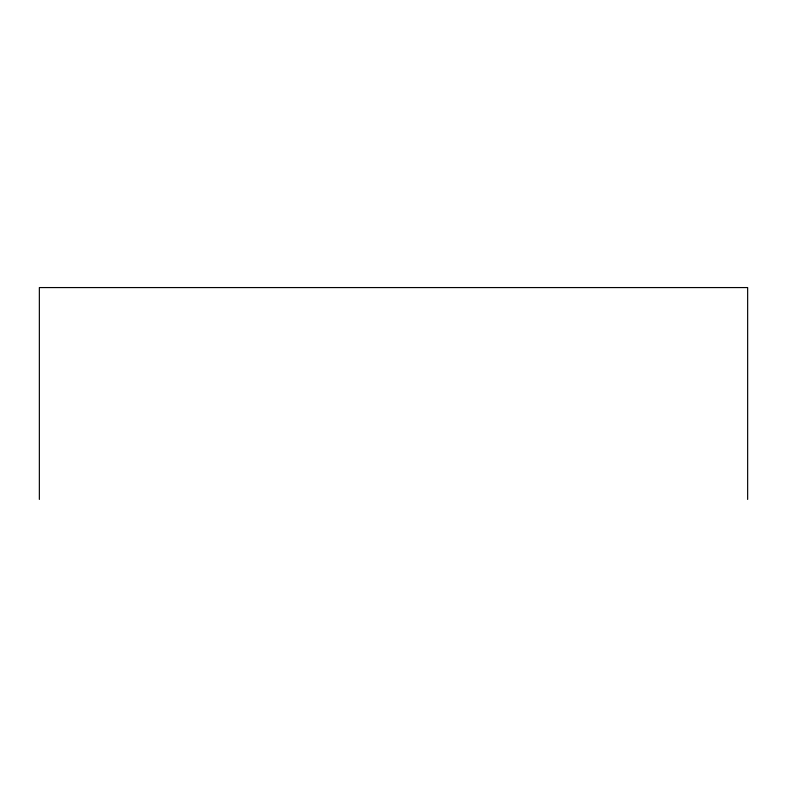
<?xml version="1.0" encoding="UTF-8"?>
<svg xmlns="http://www.w3.org/2000/svg" width="787" height="787" viewBox="0 0 787 787"><rect width="100%" height="100%" fill="white"/><g stroke="black" fill="none" stroke-linecap="round" stroke-linejoin="round"><path stroke-width="1.18" d="M747.65 499.43L747.65 287.57L39.35 287.57L39.35 499.43"/></g></svg>
